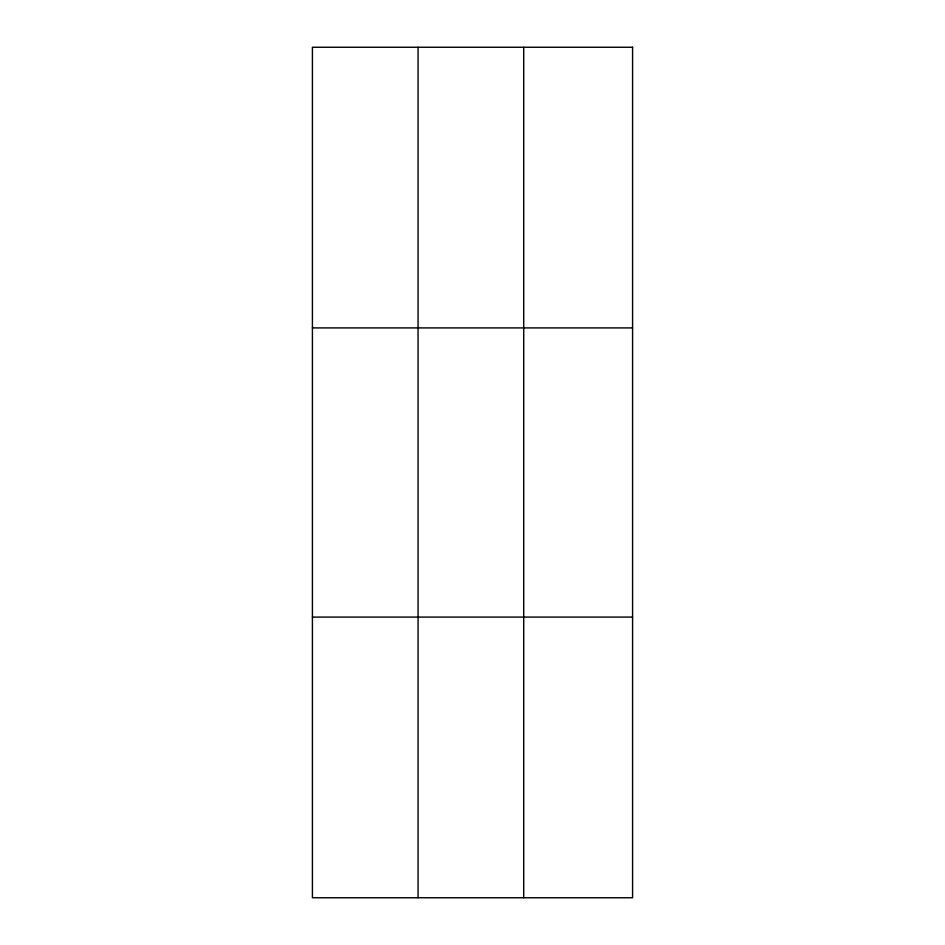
<?xml version="1.0" encoding="UTF-8"?>
<svg xmlns="http://www.w3.org/2000/svg" width="945" height="945" viewBox="0 0 945 945"><rect width="100%" height="100%" fill="white"/><g stroke="black" fill="none" stroke-linecap="round" stroke-linejoin="round"><path stroke-width="1.42" d="M418.068 47.25L418.068 897.75M523.731 47.25L523.731 897.75M312.417 327.915L632.583 327.915M312.417 617.085L632.583 617.085M632.583 47.25L632.583 897.75L312.417 897.75L312.417 47.25L632.583 47.25"/></g></svg>
